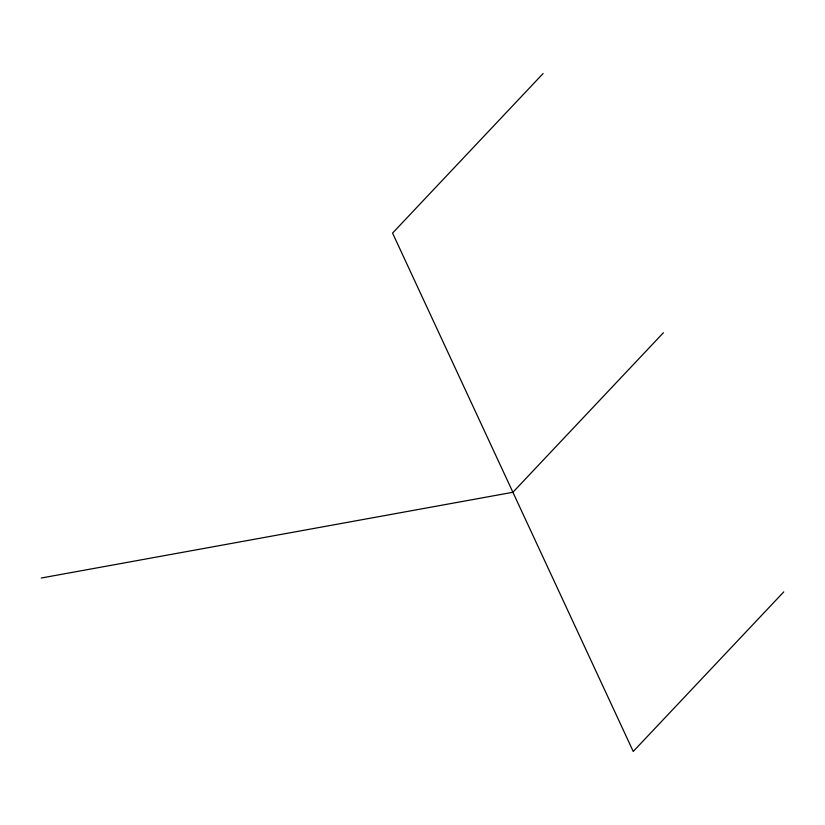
<?xml version="1.0" encoding="UTF-8"?>
<svg xmlns="http://www.w3.org/2000/svg" width="825" height="825" viewBox="0 0 825 825"><rect width="100%" height="100%" fill="white"/><g stroke="black" fill="none" stroke-linecap="round" stroke-linejoin="round"><path stroke-width="1.24" d="M543.077 73.549L392.566 233.104L633.239 751.451L783.75 591.896M663.413 332.722L512.903 492.278L41.25 578.016"/></g></svg>
